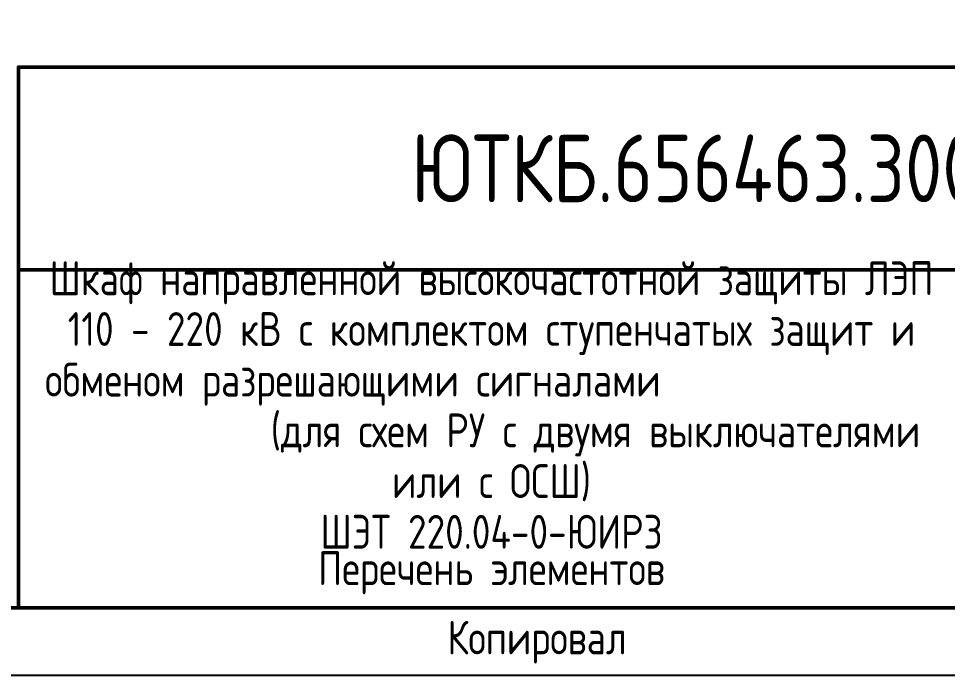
# Model space of a CAD drawing. Header units: millimetres. Extents: x -863 to 2619, y -90 to 586.
# Drawn here: x -335 to -266.3, y 0 to 48.6 of the extents above; entities that cross this region are included whole.
import ezdxf

# ---------------------------------------------------------------- set-up
doc = ezdxf.new("R2010")
doc.units = ezdxf.units.MM
doc.styles.add('Gost_type_A', font='GOST_A.TTF')

# ---------------------------------------------------------------- blocks, each defined once
blk = doc.blocks.new('Формат_А4')
blk.add_lwpolyline([(0, 297), (0, 0), (-210, 0), (-210, 297)], close=True)
at = {"lineweight": 50}
blk.add_lwpolyline([(-190, 292), (-5, 292), (-5, 5), (-190, 5)], close=True, dxfattribs=at)
blk = doc.blocks.new('Штамп большой нижний текстовый')
at = {"lineweight": 50}
for points in [[(-120, 25), (0, 25), (0, 40), (-120, 40)], [(-120, 25), (-50, 25), (-50, 0), (-120, 0)]]:
    blk.add_lwpolyline(points, close=True, dxfattribs=at)
at = {"insert": (-75, -2.535), "char_height": 2.5, "width": 13.12023, "attachment_point": 6, "style": 'Gost_type_A'}
blk.add_mtext('Копировал', dxfattribs=at)

msp = doc.modelspace()

# ---------------------------------------------------------------- block references
at = {"color": 1}
for name, p in [('Формат_А4', (-210, 0)), ('Штамп большой нижний текстовый', (-215, 5))]:
    msp.add_blockref(name, p, dxfattribs=at)

# ---------------------------------------------------------------- texts
at = {"style": 'Gost_type_A'}
for s, insert, char_height, width, attachment_point in [('ЮТКБ.656463.300-014ПЭ3', (-275, 37.5), 5, 120, 5), ('Перечень элементов', (-300, 6), 2.5, 70, 8)]:
    msp.add_mtext(s, dxfattribs=dict(at, insert=insert, char_height=char_height, width=width, attachment_point=attachment_point))
at = {"insert": (-300, 20), "char_height": 2.5, "width": 68, "attachment_point": 5, "line_spacing_factor": 0.9, "style": 'Gost_type_A'}
msp.add_mtext('Шкаф направленной высокочастотной защиты ЛЭП 110 - 220 кВ с комплектом ступенчатых защит и обменом разрешающими сигналами                              (для схем РУ с двумя выключателями или с ОСШ) \\PШЭТ 220.04-0-ЮИРЗ', dxfattribs=at)

doc.saveas('drawing.dxf')
